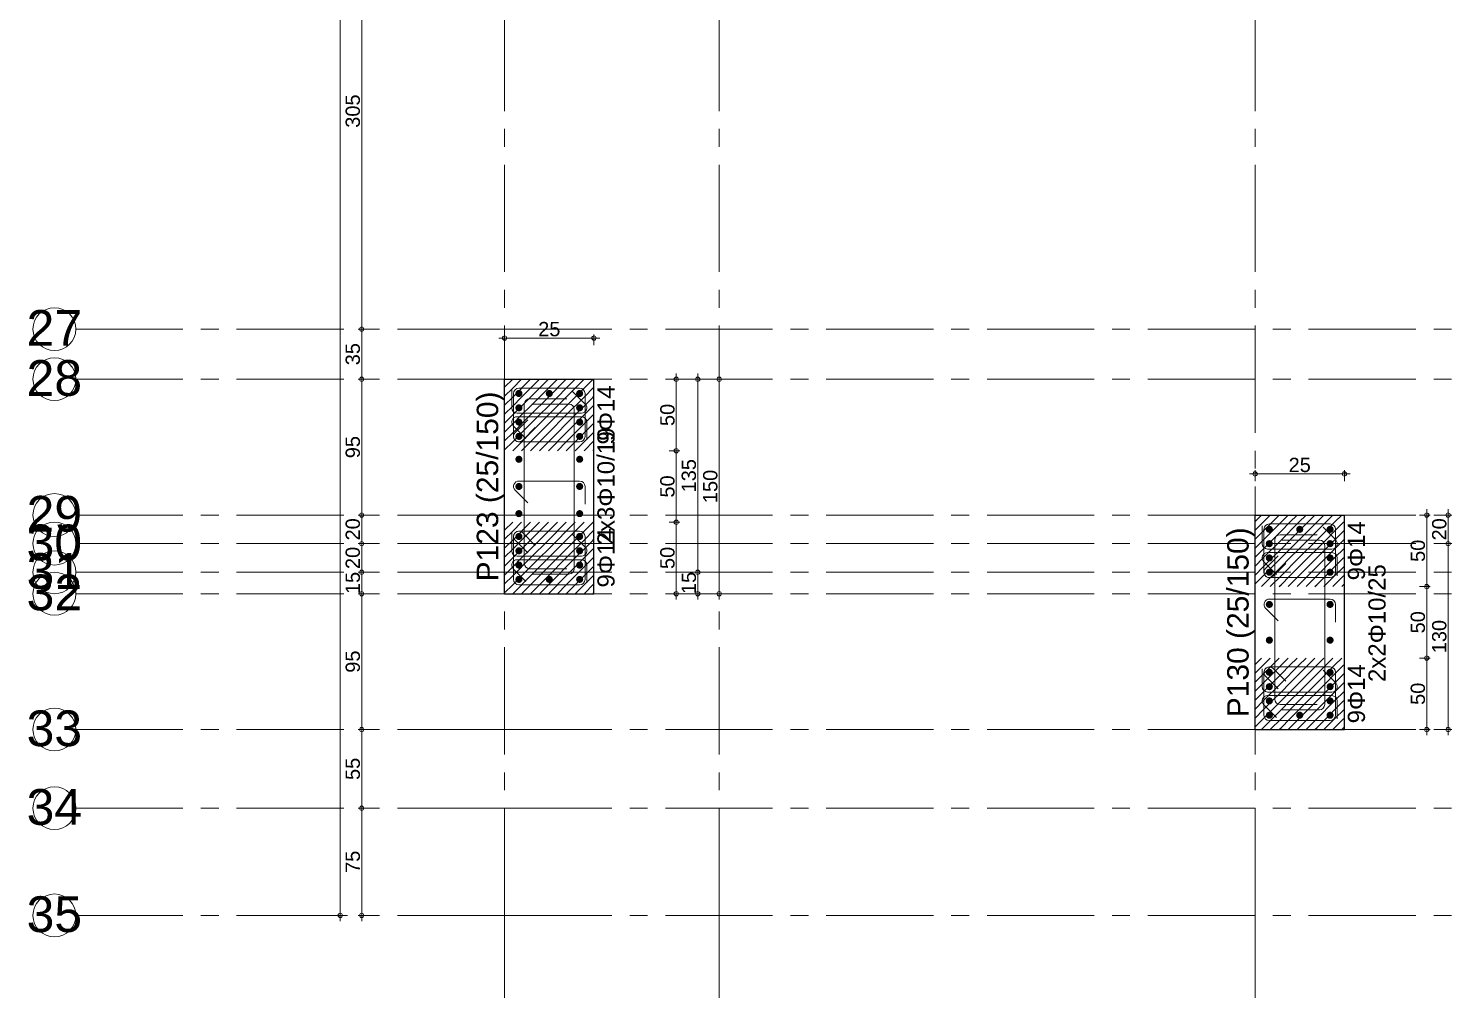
# Model space of a CAD drawing. Header units: millimetres. Extents: x 2232 to 85269, y -3593 to 5869.
# Drawn here: x 24403 to 25400, y 3110 to 3782 of the extents above; entities that cross this region are included whole.
import ezdxf

# ---------------------------------------------------------------- set-up
doc = ezdxf.new("R2010")
doc.units = ezdxf.units.MM
doc.linetypes.add('CENTER2', pattern=[112.5, 75, -12.5, 12.5, -12.5])
doc.linetypes.add('DASHDOT2', pattern=[12.7, 6.35, -3.175, 0, -3.175])
doc.layers.add('aks', color=251, linetype='DASHDOT2', lineweight=35)
for name, color, linetype in [('Donatı Yazısı', 7, 'Continuous'), ('Donatı Çizgisi', 7, 'Continuous'), ('Kolon', 7, 'Continuous'), ('Ölçülendirme', 7, 'Continuous')]:
    doc.layers.add(name, color=color, linetype=linetype)
doc.styles.add('arial_1_18', font='arial.ttf', dxfattribs={"height": 0.2})

# ---------------------------------------------------------------- blocks, each defined once
blk = doc.blocks.new('IDE999Entity6829')
at = {"layer": 'aks', "color": 250, "linetype": 'CENTER2', "lineweight": 5}
for points in [[(12669.32, 200), (12669.32, 2530)], [(12669.32, -100), (12669.32, 200)]]:
    blk.add_lwpolyline(points, dxfattribs=at)
blk = doc.blocks.new('IDE999Entity6830')
at = {"layer": 'aks', "color": 250, "linetype": 'CENTER2', "lineweight": 5}
for points in [[(12519.32, 200), (12519.32, 2530)], [(12519.32, -100), (12519.32, 200)]]:
    blk.add_lwpolyline(points, dxfattribs=at)
blk = doc.blocks.new('IDE999Entity6839')
at = {"layer": 'aks', "color": 250, "linetype": 'CENTER2', "lineweight": 5}
for points in [[(13044.32, 200), (13044.32, 2530)], [(13044.32, -100), (13044.32, 200)]]:
    blk.add_lwpolyline(points, dxfattribs=at)

msp = doc.modelspace()

# ---------------------------------------------------------------- hatches: boundary and pattern name
at = {"layer": 'Donatı Çizgisi', "linetype": 'Continuous', "lineweight": 5}
h = msp.add_hatch(color=5, dxfattribs=at)
edge = h.paths.add_edge_path(flags=0)
edge.add_arc((24746.37, 3526.87), 2.5, 0, 360)
h = msp.add_hatch(color=5, dxfattribs=at)
edge = h.paths.add_edge_path(flags=0)
edge.add_arc((24767.62, 3526.87), 2.5, 0, 360)
h = msp.add_hatch(color=5, dxfattribs=at)
edge = h.paths.add_edge_path(flags=0)
edge.add_arc((24788.87, 3526.87), 2.5, 0, 360)
h = msp.add_hatch(color=5, dxfattribs=at)
edge = h.paths.add_edge_path(flags=0)
edge.add_arc((24746.37, 3516.87), 2.5, 0, 360)
h = msp.add_hatch(color=5, dxfattribs=at)
edge = h.paths.add_edge_path(flags=0)
edge.add_arc((24788.87, 3516.87), 2.5, 0, 360)
h = msp.add_hatch(color=5, dxfattribs=at)
edge = h.paths.add_edge_path(flags=0)
edge.add_arc((24746.37, 3506.87), 2.5, 0, 360)
h = msp.add_hatch(color=5, dxfattribs=at)
edge = h.paths.add_edge_path(flags=0)
edge.add_arc((24788.87, 3506.87), 2.5, 0, 360)
h = msp.add_hatch(color=5, dxfattribs=at)
edge = h.paths.add_edge_path(flags=0)
edge.add_arc((24746.37, 3496.87), 2.5, 0, 360)
h = msp.add_hatch(color=5, dxfattribs=at)
edge = h.paths.add_edge_path(flags=0)
edge.add_arc((24788.87, 3496.87), 2.5, 0, 360)
h = msp.add_hatch(color=5, dxfattribs=at)
edge = h.paths.add_edge_path(flags=0)
edge.add_arc((24746.37, 3480.87), 2.5, 0, 360)
h = msp.add_hatch(color=5, dxfattribs=at)
edge = h.paths.add_edge_path(flags=0)
edge.add_arc((24788.87, 3480.87), 2.5, 0, 360)
h = msp.add_hatch(color=5, dxfattribs=at)
edge = h.paths.add_edge_path(flags=0)
edge.add_arc((24746.37, 3461.87), 2.5, 0, 360)
h = msp.add_hatch(color=5, dxfattribs=at)
edge = h.paths.add_edge_path(flags=0)
edge.add_arc((24788.87, 3461.87), 2.5, 0, 360)
h = msp.add_hatch(color=5, dxfattribs=at)
edge = h.paths.add_edge_path(flags=0)
edge.add_arc((24746.37, 3442.87), 2.5, 0, 360)
h = msp.add_hatch(color=5, dxfattribs=at)
edge = h.paths.add_edge_path(flags=0)
edge.add_arc((24788.87, 3442.87), 2.5, 0, 360)
h = msp.add_hatch(color=5, dxfattribs=at)
edge = h.paths.add_edge_path(flags=0)
edge.add_arc((24746.37, 3426.87), 2.5, 0, 360)
h = msp.add_hatch(color=5, dxfattribs=at)
edge = h.paths.add_edge_path(flags=0)
edge.add_arc((24788.87, 3426.87), 2.5, 0, 360)
h = msp.add_hatch(color=5, dxfattribs=at)
edge = h.paths.add_edge_path(flags=0)
edge.add_arc((25271.37, 3431.87), 2.5, 0, 360)
h = msp.add_hatch(color=5, dxfattribs=at)
edge = h.paths.add_edge_path(flags=0)
edge.add_arc((25292.62, 3431.87), 2.5, 0, 360)
h = msp.add_hatch(color=5, dxfattribs=at)
edge = h.paths.add_edge_path(flags=0)
edge.add_arc((25313.87, 3431.87), 2.5, 0, 360)
h = msp.add_hatch(color=5, dxfattribs=at)
edge = h.paths.add_edge_path(flags=0)
edge.add_arc((24746.37, 3416.87), 2.5, 0, 360)
h = msp.add_hatch(color=5, dxfattribs=at)
edge = h.paths.add_edge_path(flags=0)
edge.add_arc((24788.87, 3416.87), 2.5, 0, 360)
h = msp.add_hatch(color=5, dxfattribs=at)
edge = h.paths.add_edge_path(flags=0)
edge.add_arc((25271.37, 3421.87), 2.5, 0, 360)
h = msp.add_hatch(color=5, dxfattribs=at)
edge = h.paths.add_edge_path(flags=0)
edge.add_arc((25313.87, 3421.87), 2.5, 0, 360)
h = msp.add_hatch(color=5, dxfattribs=at)
edge = h.paths.add_edge_path(flags=0)
edge.add_arc((24746.37, 3406.87), 2.5, 0, 360)
h = msp.add_hatch(color=5, dxfattribs=at)
edge = h.paths.add_edge_path(flags=0)
edge.add_arc((24788.87, 3406.87), 2.5, 0, 360)
h = msp.add_hatch(color=5, dxfattribs=at)
edge = h.paths.add_edge_path(flags=0)
edge.add_arc((25271.37, 3411.87), 2.5, 0, 360)
h = msp.add_hatch(color=5, dxfattribs=at)
edge = h.paths.add_edge_path(flags=0)
edge.add_arc((25313.87, 3411.87), 2.5, 0, 360)
h = msp.add_hatch(color=5, dxfattribs=at)
edge = h.paths.add_edge_path(flags=0)
edge.add_arc((24746.37, 3396.87), 2.5, 0, 360)
h = msp.add_hatch(color=5, dxfattribs=at)
edge = h.paths.add_edge_path(flags=0)
edge.add_arc((24767.62, 3396.87), 2.5, 0, 360)
h = msp.add_hatch(color=5, dxfattribs=at)
edge = h.paths.add_edge_path(flags=0)
edge.add_arc((24788.87, 3396.87), 2.5, 0, 360)
h = msp.add_hatch(color=5, dxfattribs=at)
edge = h.paths.add_edge_path(flags=0)
edge.add_arc((25271.37, 3401.87), 2.5, 0, 360)
h = msp.add_hatch(color=5, dxfattribs=at)
edge = h.paths.add_edge_path(flags=0)
edge.add_arc((25313.87, 3401.87), 2.5, 0, 360)
h = msp.add_hatch(color=5, dxfattribs=at)
edge = h.paths.add_edge_path(flags=0)
edge.add_arc((25271.37, 3379.37), 2.5, 0, 360)
h = msp.add_hatch(color=5, dxfattribs=at)
edge = h.paths.add_edge_path(flags=0)
edge.add_arc((25313.87, 3379.37), 2.5, 0, 360)
h = msp.add_hatch(color=5, dxfattribs=at)
edge = h.paths.add_edge_path(flags=0)
edge.add_arc((25271.37, 3354.37), 2.5, 0, 360)
h = msp.add_hatch(color=5, dxfattribs=at)
edge = h.paths.add_edge_path(flags=0)
edge.add_arc((25313.87, 3354.37), 2.5, 0, 360)
h = msp.add_hatch(color=5, dxfattribs=at)
edge = h.paths.add_edge_path(flags=0)
edge.add_arc((25271.37, 3331.87), 2.5, 0, 360)
h = msp.add_hatch(color=5, dxfattribs=at)
edge = h.paths.add_edge_path(flags=0)
edge.add_arc((25313.87, 3331.87), 2.5, 0, 360)
h = msp.add_hatch(color=5, dxfattribs=at)
edge = h.paths.add_edge_path(flags=0)
edge.add_arc((25271.37, 3321.87), 2.5, 0, 360)
h = msp.add_hatch(color=5, dxfattribs=at)
edge = h.paths.add_edge_path(flags=0)
edge.add_arc((25313.87, 3321.87), 2.5, 0, 360)
h = msp.add_hatch(color=5, dxfattribs=at)
edge = h.paths.add_edge_path(flags=0)
edge.add_arc((25271.37, 3311.87), 2.5, 0, 360)
h = msp.add_hatch(color=5, dxfattribs=at)
edge = h.paths.add_edge_path(flags=0)
edge.add_arc((25313.87, 3311.87), 2.5, 0, 360)
h = msp.add_hatch(color=5, dxfattribs=at)
edge = h.paths.add_edge_path(flags=0)
edge.add_arc((25271.37, 3301.87), 2.5, 0, 360)
h = msp.add_hatch(color=5, dxfattribs=at)
edge = h.paths.add_edge_path(flags=0)
edge.add_arc((25292.62, 3301.87), 2.5, 0, 360)
h = msp.add_hatch(color=5, dxfattribs=at)
edge = h.paths.add_edge_path(flags=0)
edge.add_arc((25313.87, 3301.87), 2.5, 0, 360)

# ---------------------------------------------------------------- linework, layer by layer
at = {"layer": 'aks', "color": 250, "linetype": 'CENTER2', "lineweight": 5}
for points in [[(24436.37, 3571.87), (24736.37, 3571.87)], [(24736.37, 3571.87), (27996.37, 3571.87)], [(24436.37, 3536.87), (24736.37, 3536.87)], [(24736.37, 3536.87), (27996.37, 3536.87)], [(24436.37, 3441.87), (24736.37, 3441.87)], [(24736.37, 3441.87), (27996.37, 3441.87)], [(24436.37, 3421.87), (24736.37, 3421.87)], [(24736.37, 3421.87), (27996.37, 3421.87)], [(24436.37, 3401.87), (24736.37, 3401.87)], [(24736.37, 3401.87), (27996.37, 3401.87)], [(24436.37, 3386.87), (24736.37, 3386.87)], [(24736.37, 3386.87), (27996.37, 3386.87)], [(24436.37, 3291.87), (24736.37, 3291.87)], [(24736.37, 3291.87), (27996.37, 3291.87)], [(24436.37, 3236.87), (24736.37, 3236.87)], [(24736.37, 3236.87), (27996.37, 3236.87)], [(24436.37, 3161.87), (24736.37, 3161.87)], [(24736.37, 3161.87), (27996.37, 3161.87)]]:
    msp.add_lwpolyline(points, dxfattribs=at)
at = {"layer": 'aks', "color": 30, "linetype": 'Continuous', "lineweight": 5}
for centre in [(24421.37, 3571.87), (24421.37, 3536.87), (24421.37, 3441.87), (24421.37, 3421.87), (24421.37, 3401.87), (24421.37, 3386.87), (24421.37, 3291.87), (24421.37, 3236.87), (24421.37, 3161.87)]:
    msp.add_circle(centre, 15, dxfattribs=at)
at = {"layer": 'Donatı Çizgisi', "color": 1, "linetype": 'Continuous', "lineweight": 5}
for points in [[(24741.37, 3516.87), (24741.37, 3529.37)], [(24783.93, 3528.36), (24792.77, 3519.52)], [(24750.12, 3408.12), (24750.12, 3519.37)], [(24753.87, 3523.12), (24779.87, 3523.12)], [(24781.37, 3519.37), (24755.37, 3519.37)], [(24790.12, 3513.12), (24745.12, 3513.12)], [(24745.12, 3510.62), (24790.12, 3510.62)], [(24785.12, 3404.37), (24785.12, 3515.62)], [(24793.87, 3506.87), (24793.87, 3494.37)], [(24751.3, 3495.38), (24742.46, 3504.22)], [(24752.55, 3450.38), (24743.71, 3459.22)], [(24746.37, 3465.62), (24788.87, 3465.62)], [(24792.62, 3461.87), (24792.62, 3449.37)], [(24741.37, 3416.87), (24741.37, 3429.37)], [(24783.93, 3428.36), (24792.77, 3419.52)], [(25266.37, 3421.87), (25266.37, 3434.37)], [(25278.87, 3428.12), (25304.87, 3428.12)], [(25308.93, 3433.36), (25317.77, 3424.52)], [(25315.12, 3418.12), (25270.12, 3418.12)], [(25275.12, 3313.12), (25275.12, 3424.37)], [(25306.37, 3424.37), (25280.37, 3424.37)], [(25310.12, 3309.37), (25310.12, 3420.62)], [(24790.12, 3413.12), (24745.12, 3413.12)], [(24745.12, 3410.62), (24790.12, 3410.62)], [(25276.3, 3400.38), (25267.46, 3409.22)], [(25270.12, 3415.62), (25315.12, 3415.62)], [(25318.87, 3411.87), (25318.87, 3399.37)], [(24751.3, 3395.38), (24742.46, 3404.22)], [(24779.87, 3404.37), (24753.87, 3404.37)], [(24755.37, 3400.62), (24781.37, 3400.62)], [(24793.87, 3406.87), (24793.87, 3394.37)], [(25271.37, 3383.12), (25313.87, 3383.12)], [(25317.62, 3379.37), (25317.62, 3366.87)], [(25277.55, 3367.88), (25268.71, 3376.72)], [(25266.37, 3321.87), (25266.37, 3334.37)], [(25308.93, 3333.36), (25317.77, 3324.52)], [(25315.12, 3318.12), (25270.12, 3318.12)], [(25276.3, 3300.38), (25267.46, 3309.22)], [(25270.12, 3315.62), (25315.12, 3315.62)], [(25304.87, 3309.37), (25278.87, 3309.37)], [(25318.87, 3311.87), (25318.87, 3299.37)], [(25280.37, 3305.62), (25306.37, 3305.62)]]:
    msp.add_lwpolyline(points, dxfattribs=at)
at = {"layer": 'Donatı Çizgisi', "color": 5, "linetype": 'Continuous', "lineweight": 5}
for points in [[(24742.62, 3496.87), (24742.62, 3526.87)], [(24746.37, 3530.62), (24788.87, 3530.62)], [(24792.62, 3526.87), (24792.62, 3496.87)], [(24743.71, 3499.52), (24752.55, 3508.36)], [(24757.86, 3503.05), (24749.02, 3494.22)], [(24788.87, 3493.12), (24746.37, 3493.12)], [(24788.87, 3430.62), (24746.37, 3430.62)], [(24757.86, 3420.68), (24749.02, 3429.52)], [(25267.62, 3401.87), (25267.62, 3431.87)], [(25271.37, 3435.62), (25313.87, 3435.62)], [(25317.62, 3431.87), (25317.62, 3401.87)], [(24742.62, 3426.87), (24742.62, 3396.87)], [(24743.71, 3424.22), (24752.55, 3415.38)], [(24792.62, 3396.87), (24792.62, 3426.87)], [(25268.71, 3404.52), (25277.55, 3413.36)], [(25282.86, 3408.05), (25274.02, 3399.22)], [(25313.87, 3398.12), (25271.37, 3398.12)], [(24746.37, 3393.12), (24788.87, 3393.12)], [(25267.62, 3331.87), (25267.62, 3301.87)], [(25268.71, 3329.22), (25277.55, 3320.38)], [(25313.87, 3335.62), (25271.37, 3335.62)], [(25282.86, 3325.68), (25274.02, 3334.52)], [(25317.62, 3301.87), (25317.62, 3331.87)], [(25271.37, 3298.12), (25313.87, 3298.12)]]:
    msp.add_lwpolyline(points, dxfattribs=at)
for centre, start, end in [((24746.37, 3526.87), 90, 180), ((24788.87, 3526.87), 0, 90), ((24746.37, 3496.87), 135, 270), ((24746.37, 3496.87), 180, 315), ((24788.87, 3496.87), 270, 0), ((24746.37, 3426.87), 45, 180), ((24746.37, 3426.87), 90, 225), ((24788.87, 3426.87), 0, 90), ((25271.37, 3431.87), 90, 180), ((25313.87, 3431.87), 0, 90), ((25271.37, 3401.87), 135, 270), ((25271.37, 3401.87), 180, 315), ((25313.87, 3401.87), 270, 0), ((24746.37, 3396.87), 180, 270), ((24788.87, 3396.87), 270, 0), ((25271.37, 3331.87), 45, 180), ((25271.37, 3331.87), 90, 225), ((25313.87, 3331.87), 0, 90), ((25271.37, 3301.87), 180, 270), ((25313.87, 3301.87), 270, 0)]:
    msp.add_arc(centre, 3.75, start, end, dxfattribs=at)
at = {"layer": 'Donatı Çizgisi', "color": 1, "linetype": 'Continuous', "lineweight": 5}
for centre, start, end in [((24745.12, 3516.87), 180, 270), ((24753.87, 3519.37), 90, 180), ((24781.37, 3515.62), 0, 90), ((24790.12, 3516.87), 270, 45), ((24745.12, 3506.87), 90, 225), ((24790.12, 3506.87), 0, 90), ((24746.37, 3461.87), 90, 225), ((24788.87, 3461.87), 0, 90), ((25278.87, 3424.37), 90, 180), ((24790.12, 3416.87), 270, 45), ((25270.12, 3421.87), 180, 270), ((25306.37, 3420.62), 0, 90), ((25315.12, 3421.87), 270, 45), ((24745.12, 3416.87), 180, 270), ((24745.12, 3406.87), 90, 225), ((24753.87, 3408.12), 180, 270), ((24790.12, 3406.87), 0, 90), ((25270.12, 3411.87), 90, 225), ((25315.12, 3411.87), 0, 90), ((24781.37, 3404.37), 270, 0), ((25271.37, 3379.37), 90, 225), ((25313.87, 3379.37), 0, 90), ((25270.12, 3321.87), 180, 270), ((25315.12, 3321.87), 270, 45), ((25270.12, 3311.87), 90, 225), ((25278.87, 3313.12), 180, 270), ((25306.37, 3309.37), 270, 0), ((25315.12, 3311.87), 0, 90)]:
    msp.add_arc(centre, 3.75, start, end, dxfattribs=at)
at = {"layer": 'Kolon', "color": 251, "linetype": 'Continuous', "lineweight": -3}
for points in [[(24736.37, 3531.19), (24742.04, 3536.87)], [(24742.04, 3524.37), (24754.54, 3536.87)], [(24742.04, 3530.62), (24748.29, 3536.87)], [(24754.54, 3524.37), (24767.04, 3536.87)], [(24754.54, 3530.62), (24760.79, 3536.87)], [(24767.04, 3524.37), (24779.54, 3536.87)], [(24767.04, 3530.62), (24773.29, 3536.87)], [(24779.54, 3524.37), (24792.04, 3536.87)], [(24779.54, 3530.62), (24785.79, 3536.87)], [(24792.04, 3530.62), (24798.29, 3536.87)], [(24736.37, 3524.94), (24742.04, 3530.62)], [(24748.29, 3524.37), (24754.54, 3530.62)], [(24760.79, 3524.37), (24767.04, 3530.62)], [(24773.29, 3524.37), (24779.54, 3530.62)], [(24785.79, 3524.37), (24792.04, 3530.62)], [(24792.04, 3524.37), (24798.87, 3531.19)], [(24736.37, 3518.69), (24742.04, 3524.37)], [(24736.37, 3512.44), (24742.04, 3518.12)], [(24742.04, 3511.87), (24754.54, 3524.37)], [(24742.04, 3518.12), (24748.29, 3524.37)], [(24748.29, 3511.87), (24754.54, 3518.12)], [(24754.54, 3511.87), (24767.04, 3524.37)], [(24754.54, 3518.12), (24760.79, 3524.37)], [(24760.79, 3511.87), (24767.04, 3518.12)], [(24767.04, 3511.87), (24779.54, 3524.37)], [(24767.04, 3518.12), (24773.29, 3524.37)], [(24773.29, 3511.87), (24779.54, 3518.12)], [(24779.54, 3511.87), (24792.04, 3524.37)], [(24779.54, 3518.12), (24785.79, 3524.37)], [(24785.79, 3511.87), (24792.04, 3518.12)], [(24792.04, 3518.12), (24798.29, 3524.37)], [(24792.04, 3511.87), (24798.87, 3518.69)], [(24798.29, 3524.37), (24798.87, 3524.94)], [(24736.37, 3506.19), (24742.04, 3511.87)], [(24742.04, 3499.37), (24754.54, 3511.87)], [(24742.04, 3505.62), (24748.29, 3511.87)], [(24754.54, 3499.37), (24767.04, 3511.87)], [(24754.54, 3505.62), (24760.79, 3511.87)], [(24767.04, 3499.37), (24779.54, 3511.87)], [(24767.04, 3505.62), (24773.29, 3511.87)], [(24779.54, 3499.37), (24792.04, 3511.87)], [(24779.54, 3505.62), (24785.79, 3511.87)], [(24792.04, 3505.62), (24798.29, 3511.87)], [(24798.29, 3511.87), (24798.87, 3512.44)], [(24736.37, 3499.94), (24742.04, 3505.62)], [(24736.37, 3493.69), (24742.04, 3499.37)], [(24742.04, 3486.87), (24754.54, 3499.37)], [(24742.04, 3493.12), (24748.29, 3499.37)], [(24748.29, 3499.37), (24754.54, 3505.62)], [(24754.54, 3486.87), (24767.04, 3499.37)], [(24754.54, 3493.12), (24760.79, 3499.37)], [(24760.79, 3499.37), (24767.04, 3505.62)], [(24767.04, 3486.87), (24779.54, 3499.37)], [(24767.04, 3493.12), (24773.29, 3499.37)], [(24773.29, 3499.37), (24779.54, 3505.62)], [(24779.54, 3486.87), (24792.04, 3499.37)], [(24779.54, 3493.12), (24785.79, 3499.37)], [(24785.79, 3499.37), (24792.04, 3505.62)], [(24792.04, 3499.37), (24798.87, 3506.19)], [(24792.04, 3493.12), (24798.29, 3499.37)], [(24798.29, 3499.37), (24798.87, 3499.94)], [(24736.37, 3487.44), (24742.04, 3493.12)], [(24742.04, 3486.87), (24742.04, 3486.87)], [(24748.29, 3486.87), (24754.54, 3493.12)], [(24748.29, 3486.87), (24748.29, 3486.87)], [(24754.54, 3486.87), (24754.54, 3486.87)], [(24760.79, 3486.87), (24767.04, 3493.12)], [(24760.79, 3486.87), (24760.79, 3486.87)], [(24767.04, 3486.87), (24767.04, 3486.87)], [(24773.29, 3486.87), (24779.54, 3493.12)], [(24773.29, 3486.87), (24773.29, 3486.87)], [(24779.54, 3486.87), (24779.54, 3486.87)], [(24785.79, 3486.87), (24792.04, 3493.12)], [(24785.79, 3486.87), (24785.79, 3486.87)], [(24792.04, 3486.87), (24798.87, 3493.69)], [(24792.04, 3486.87), (24792.04, 3486.87)], [(24798.29, 3486.87), (24798.87, 3487.44)], [(24798.29, 3486.87), (24798.29, 3486.87)], [(25261.37, 3437.44), (25265.79, 3441.87)], [(25267.04, 3436.87), (25272.04, 3441.87)], [(25273.29, 3436.87), (25278.29, 3441.87)], [(25279.54, 3436.87), (25284.54, 3441.87)], [(25285.79, 3436.87), (25290.79, 3441.87)], [(25292.04, 3436.87), (25297.04, 3441.87)], [(25298.29, 3436.87), (25303.29, 3441.87)], [(25304.54, 3436.87), (25309.54, 3441.87)], [(25310.79, 3436.87), (25315.79, 3441.87)], [(25317.04, 3436.87), (25322.04, 3441.87)], [(25323.29, 3436.87), (25323.87, 3437.44)], [(24736.37, 3431.19), (24742.04, 3436.87)], [(24736.37, 3424.94), (24742.04, 3430.62)], [(24742.04, 3424.37), (24754.54, 3436.87)], [(24742.04, 3430.62), (24748.29, 3436.87)], [(24748.29, 3424.37), (24754.54, 3430.62)], [(24754.54, 3424.37), (24767.04, 3436.87)], [(24754.54, 3430.62), (24760.79, 3436.87)], [(24760.79, 3424.37), (24767.04, 3430.62)], [(24767.04, 3424.37), (24779.54, 3436.87)], [(24767.04, 3430.62), (24773.29, 3436.87)], [(24773.29, 3424.37), (24779.54, 3430.62)], [(24779.54, 3424.37), (24792.04, 3436.87)], [(24779.54, 3430.62), (24785.79, 3436.87)], [(24785.79, 3424.37), (24792.04, 3430.62)], [(24792.04, 3430.62), (24798.29, 3436.87)], [(24792.04, 3424.37), (24798.87, 3431.19)], [(25261.37, 3431.19), (25267.04, 3436.87)], [(25261.37, 3424.94), (25267.04, 3430.62)], [(25267.04, 3424.37), (25279.54, 3436.87)], [(25267.04, 3430.62), (25273.29, 3436.87)], [(25273.29, 3424.37), (25279.54, 3430.62)], [(25279.54, 3424.37), (25292.04, 3436.87)], [(25279.54, 3430.62), (25285.79, 3436.87)], [(25285.79, 3424.37), (25292.04, 3430.62)], [(25292.04, 3424.37), (25304.54, 3436.87)], [(25292.04, 3430.62), (25298.29, 3436.87)], [(25298.29, 3424.37), (25304.54, 3430.62)], [(25304.54, 3424.37), (25317.04, 3436.87)], [(25304.54, 3430.62), (25310.79, 3436.87)], [(25310.79, 3424.37), (25317.04, 3430.62)], [(25317.04, 3430.62), (25323.29, 3436.87)], [(25317.04, 3424.37), (25323.87, 3431.19)], [(24736.37, 3418.69), (24742.04, 3424.37)], [(24736.37, 3412.44), (24742.04, 3418.12)], [(24742.04, 3411.87), (24754.54, 3424.37)], [(24742.04, 3418.12), (24748.29, 3424.37)], [(24748.29, 3411.87), (24754.54, 3418.12)], [(24754.54, 3411.87), (24767.04, 3424.37)], [(24754.54, 3418.12), (24760.79, 3424.37)], [(24760.79, 3411.87), (24767.04, 3418.12)], [(24767.04, 3411.87), (24779.54, 3424.37)], [(24767.04, 3418.12), (24773.29, 3424.37)], [(24773.29, 3411.87), (24779.54, 3418.12)], [(24779.54, 3411.87), (24792.04, 3424.37)], [(24779.54, 3418.12), (24785.79, 3424.37)], [(24785.79, 3411.87), (24792.04, 3418.12)], [(24792.04, 3418.12), (24798.29, 3424.37)], [(24792.04, 3411.87), (24798.87, 3418.69)], [(24798.29, 3424.37), (24798.87, 3424.94)], [(25261.37, 3418.69), (25267.04, 3424.37)], [(25261.37, 3412.44), (25267.04, 3418.12)], [(25267.04, 3411.87), (25279.54, 3424.37)], [(25267.04, 3418.12), (25273.29, 3424.37)], [(25273.29, 3411.87), (25279.54, 3418.12)], [(25279.54, 3411.87), (25292.04, 3424.37)], [(25279.54, 3418.12), (25285.79, 3424.37)], [(25285.79, 3411.87), (25292.04, 3418.12)], [(25292.04, 3411.87), (25304.54, 3424.37)], [(25292.04, 3418.12), (25298.29, 3424.37)], [(25298.29, 3411.87), (25304.54, 3418.12)], [(25304.54, 3411.87), (25317.04, 3424.37)], [(25304.54, 3418.12), (25310.79, 3424.37)], [(25310.79, 3411.87), (25317.04, 3418.12)], [(25317.04, 3418.12), (25323.29, 3424.37)], [(25317.04, 3411.87), (25323.87, 3418.69)], [(25323.29, 3424.37), (25323.87, 3424.94)], [(24736.37, 3406.19), (24742.04, 3411.87)], [(24742.04, 3399.37), (24754.54, 3411.87)], [(24742.04, 3405.62), (24748.29, 3411.87)], [(24754.54, 3399.37), (24767.04, 3411.87)], [(24754.54, 3405.62), (24760.79, 3411.87)], [(24767.04, 3399.37), (24779.54, 3411.87)], [(24767.04, 3405.62), (24773.29, 3411.87)], [(24779.54, 3399.37), (24792.04, 3411.87)], [(24779.54, 3405.62), (24785.79, 3411.87)], [(24792.04, 3405.62), (24798.29, 3411.87)], [(24798.29, 3411.87), (24798.87, 3412.44)], [(25261.37, 3406.19), (25267.04, 3411.87)], [(25267.04, 3399.37), (25279.54, 3411.87)], [(25267.04, 3405.62), (25273.29, 3411.87)], [(25279.54, 3399.37), (25292.04, 3411.87)], [(25279.54, 3405.62), (25285.79, 3411.87)], [(25292.04, 3399.37), (25304.54, 3411.87)], [(25292.04, 3405.62), (25298.29, 3411.87)], [(25304.54, 3399.37), (25317.04, 3411.87)], [(25304.54, 3405.62), (25310.79, 3411.87)], [(25317.04, 3405.62), (25323.29, 3411.87)], [(25323.29, 3411.87), (25323.87, 3412.44)], [(24736.37, 3399.94), (24742.04, 3405.62)], [(24736.37, 3393.69), (24742.04, 3399.37)], [(24742.04, 3386.87), (24754.54, 3399.37)], [(24742.04, 3393.12), (24748.29, 3399.37)], [(24748.29, 3399.37), (24754.54, 3405.62)], [(24754.54, 3386.87), (24767.04, 3399.37)], [(24754.54, 3393.12), (24760.79, 3399.37)], [(24760.79, 3399.37), (24767.04, 3405.62)], [(24767.04, 3386.87), (24779.54, 3399.37)], [(24767.04, 3393.12), (24773.29, 3399.37)], [(24773.29, 3399.37), (24779.54, 3405.62)], [(24779.54, 3386.87), (24792.04, 3399.37)], [(24779.54, 3393.12), (24785.79, 3399.37)], [(24785.79, 3399.37), (24792.04, 3405.62)], [(24792.04, 3399.37), (24798.87, 3406.19)], [(24792.04, 3393.12), (24798.29, 3399.37)], [(24798.29, 3399.37), (24798.87, 3399.94)], [(25261.37, 3399.94), (25267.04, 3405.62)], [(25261.37, 3393.69), (25267.04, 3399.37)], [(25267.04, 3393.12), (25273.29, 3399.37)], [(25272.04, 3391.87), (25279.54, 3399.37)], [(25273.29, 3399.37), (25279.54, 3405.62)], [(25279.54, 3393.12), (25285.79, 3399.37)], [(25284.54, 3391.87), (25292.04, 3399.37)], [(25285.79, 3399.37), (25292.04, 3405.62)], [(25292.04, 3393.12), (25298.29, 3399.37)], [(25297.04, 3391.87), (25304.54, 3399.37)], [(25298.29, 3399.37), (25304.54, 3405.62)], [(25304.54, 3393.12), (25310.79, 3399.37)], [(25309.54, 3391.87), (25317.04, 3399.37)], [(25310.79, 3399.37), (25317.04, 3405.62)], [(25317.04, 3399.37), (25323.87, 3406.19)], [(25317.04, 3393.12), (25323.29, 3399.37)], [(25323.29, 3399.37), (25323.87, 3399.94)], [(24736.37, 3387.44), (24742.04, 3393.12)], [(24748.29, 3386.87), (24754.54, 3393.12)], [(24760.79, 3386.87), (24767.04, 3393.12)], [(24773.29, 3386.87), (24779.54, 3393.12)], [(24785.79, 3386.87), (24792.04, 3393.12)], [(24792.04, 3386.87), (24798.87, 3393.69)], [(24798.29, 3386.87), (24798.87, 3387.44)], [(25265.79, 3391.87), (25267.04, 3393.12)], [(25278.29, 3391.87), (25279.54, 3393.12)], [(25290.79, 3391.87), (25292.04, 3393.12)], [(25303.29, 3391.87), (25304.54, 3393.12)], [(25315.79, 3391.87), (25317.04, 3393.12)], [(25322.04, 3391.87), (25323.87, 3393.69)], [(24742.04, 3386.87), (24742.04, 3386.87)], [(24748.29, 3386.87), (24748.29, 3386.87)], [(24754.54, 3386.87), (24754.54, 3386.87)], [(24760.79, 3386.87), (24760.79, 3386.87)], [(24767.04, 3386.87), (24767.04, 3386.87)], [(24773.29, 3386.87), (24773.29, 3386.87)], [(24779.54, 3386.87), (24779.54, 3386.87)], [(24785.79, 3386.87), (24785.79, 3386.87)], [(24792.04, 3386.87), (24792.04, 3386.87)], [(24798.29, 3386.87), (24798.29, 3386.87)], [(25261.37, 3337.44), (25265.79, 3341.87)], [(25267.04, 3336.87), (25272.04, 3341.87)], [(25273.29, 3336.87), (25278.29, 3341.87)], [(25279.54, 3336.87), (25284.54, 3341.87)], [(25285.79, 3336.87), (25290.79, 3341.87)], [(25292.04, 3336.87), (25297.04, 3341.87)], [(25298.29, 3336.87), (25303.29, 3341.87)], [(25304.54, 3336.87), (25309.54, 3341.87)], [(25310.79, 3336.87), (25315.79, 3341.87)], [(25317.04, 3336.87), (25322.04, 3341.87)], [(25323.29, 3336.87), (25323.87, 3337.44)], [(25261.37, 3331.19), (25267.04, 3336.87)], [(25261.37, 3324.94), (25267.04, 3330.62)], [(25267.04, 3324.37), (25279.54, 3336.87)], [(25267.04, 3330.62), (25273.29, 3336.87)], [(25273.29, 3324.37), (25279.54, 3330.62)], [(25279.54, 3324.37), (25292.04, 3336.87)], [(25279.54, 3330.62), (25285.79, 3336.87)], [(25285.79, 3324.37), (25292.04, 3330.62)], [(25292.04, 3324.37), (25304.54, 3336.87)], [(25292.04, 3330.62), (25298.29, 3336.87)], [(25298.29, 3324.37), (25304.54, 3330.62)], [(25304.54, 3324.37), (25317.04, 3336.87)], [(25304.54, 3330.62), (25310.79, 3336.87)], [(25310.79, 3324.37), (25317.04, 3330.62)], [(25317.04, 3330.62), (25323.29, 3336.87)], [(25317.04, 3324.37), (25323.87, 3331.19)], [(25261.37, 3318.69), (25267.04, 3324.37)], [(25261.37, 3312.44), (25267.04, 3318.12)], [(25267.04, 3311.87), (25279.54, 3324.37)], [(25267.04, 3318.12), (25273.29, 3324.37)], [(25273.29, 3311.87), (25279.54, 3318.12)], [(25279.54, 3311.87), (25292.04, 3324.37)], [(25279.54, 3318.12), (25285.79, 3324.37)], [(25285.79, 3311.87), (25292.04, 3318.12)], [(25292.04, 3311.87), (25304.54, 3324.37)], [(25292.04, 3318.12), (25298.29, 3324.37)], [(25298.29, 3311.87), (25304.54, 3318.12)], [(25304.54, 3311.87), (25317.04, 3324.37)], [(25304.54, 3318.12), (25310.79, 3324.37)], [(25310.79, 3311.87), (25317.04, 3318.12)], [(25317.04, 3318.12), (25323.29, 3324.37)], [(25317.04, 3311.87), (25323.87, 3318.69)], [(25323.29, 3324.37), (25323.87, 3324.94)], [(25261.37, 3306.19), (25267.04, 3311.87)], [(25267.04, 3299.37), (25279.54, 3311.87)], [(25267.04, 3305.62), (25273.29, 3311.87)], [(25279.54, 3299.37), (25292.04, 3311.87)], [(25279.54, 3305.62), (25285.79, 3311.87)], [(25292.04, 3299.37), (25304.54, 3311.87)], [(25292.04, 3305.62), (25298.29, 3311.87)], [(25304.54, 3299.37), (25317.04, 3311.87)], [(25304.54, 3305.62), (25310.79, 3311.87)], [(25317.04, 3305.62), (25323.29, 3311.87)], [(25323.29, 3311.87), (25323.87, 3312.44)], [(25261.37, 3299.94), (25267.04, 3305.62)], [(25261.37, 3293.69), (25267.04, 3299.37)], [(25267.04, 3293.12), (25273.29, 3299.37)], [(25272.04, 3291.87), (25279.54, 3299.37)], [(25273.29, 3299.37), (25279.54, 3305.62)], [(25279.54, 3293.12), (25285.79, 3299.37)], [(25284.54, 3291.87), (25292.04, 3299.37)], [(25285.79, 3299.37), (25292.04, 3305.62)], [(25292.04, 3293.12), (25298.29, 3299.37)], [(25297.04, 3291.87), (25304.54, 3299.37)], [(25298.29, 3299.37), (25304.54, 3305.62)], [(25304.54, 3293.12), (25310.79, 3299.37)], [(25309.54, 3291.87), (25317.04, 3299.37)], [(25310.79, 3299.37), (25317.04, 3305.62)], [(25317.04, 3299.37), (25323.87, 3306.19)], [(25317.04, 3293.12), (25323.29, 3299.37)], [(25323.29, 3299.37), (25323.87, 3299.94)], [(25265.79, 3291.87), (25267.04, 3293.12)], [(25278.29, 3291.87), (25279.54, 3293.12)], [(25290.79, 3291.87), (25292.04, 3293.12)], [(25303.29, 3291.87), (25304.54, 3293.12)], [(25315.79, 3291.87), (25317.04, 3293.12)], [(25322.04, 3291.87), (25323.87, 3293.69)]]:
    msp.add_lwpolyline(points, dxfattribs=at)
at = {"layer": 'Kolon', "color": 33, "linetype": 'Continuous', "lineweight": -3}
for points in [[(24736.37, 3386.87), (24736.37, 3536.87)], [(24736.37, 3536.87), (24798.87, 3536.87)], [(24798.87, 3386.87), (24798.87, 3536.87)], [(25261.37, 3291.87), (25261.37, 3441.87)], [(25261.37, 3441.87), (25323.87, 3441.87)], [(25323.87, 3291.87), (25323.87, 3441.87)], [(24736.37, 3386.87), (24798.87, 3386.87)], [(25261.37, 3291.87), (25323.87, 3291.87)]]:
    msp.add_lwpolyline(points, dxfattribs=at)
at = {"layer": 'Ölçülendirme', "color": 5, "linetype": 'Continuous', "lineweight": 5}
for points in [[(24621.37, 3157.87), (24621.37, 5495.87)], [(24636.37, 3157.87), (24636.37, 5495.87)], [(24641.37, 3571.87), (24633.87, 3571.87)], [(24736.37, 3560.67), (24736.37, 3568.17)], [(24798.87, 3560.67), (24798.87, 3568.17)], [(24802.87, 3565.67), (24732.37, 3565.67)], [(24641.37, 3536.87), (24633.87, 3536.87)], [(24851.47, 3536.87), (24858.97, 3536.87)], [(24856.47, 3382.87), (24856.47, 3540.87)], [(24866.47, 3536.87), (24873.97, 3536.87)], [(24871.47, 3382.87), (24871.47, 3540.87)], [(24881.47, 3536.87), (24888.97, 3536.87)], [(24886.47, 3382.87), (24886.47, 3540.87)], [(24851.47, 3486.87), (24858.97, 3486.87)], [(25327.87, 3470.67), (25257.37, 3470.67)], [(25261.37, 3465.67), (25261.37, 3473.17)], [(25323.87, 3465.67), (25323.87, 3473.17)], [(24641.37, 3441.87), (24633.87, 3441.87)], [(25376.47, 3441.87), (25383.97, 3441.87)], [(25381.47, 3287.87), (25381.47, 3445.87)], [(25391.47, 3441.87), (25398.97, 3441.87)], [(25396.47, 3287.87), (25396.47, 3445.87)], [(24851.47, 3436.87), (24858.97, 3436.87)], [(24641.37, 3421.87), (24633.87, 3421.87)], [(25391.47, 3421.87), (25398.97, 3421.87)], [(24641.37, 3401.87), (24633.87, 3401.87)], [(24866.47, 3401.87), (24873.97, 3401.87)], [(25376.47, 3391.87), (25383.97, 3391.87)], [(24641.37, 3386.87), (24633.87, 3386.87)], [(24851.47, 3386.87), (24858.97, 3386.87)], [(24866.47, 3386.87), (24873.97, 3386.87)], [(24881.47, 3386.87), (24888.97, 3386.87)], [(25376.47, 3341.87), (25383.97, 3341.87)], [(24641.37, 3291.87), (24633.87, 3291.87)], [(25376.47, 3291.87), (25383.97, 3291.87)], [(25391.47, 3291.87), (25398.97, 3291.87)], [(24641.37, 3236.87), (24633.87, 3236.87)], [(24626.37, 3161.87), (24618.87, 3161.87)], [(24641.37, 3161.87), (24633.87, 3161.87)]]:
    msp.add_lwpolyline(points, dxfattribs=at)
for centre in [(24636.37, 3571.87), (24736.37, 3565.67), (24798.87, 3565.67), (24636.37, 3536.87), (24856.47, 3536.87), (24871.47, 3536.87), (24886.47, 3536.87), (24856.47, 3486.87), (25261.37, 3470.67), (25323.87, 3470.67), (24636.37, 3441.87), (24856.47, 3436.87), (25381.47, 3441.87), (25396.47, 3441.87), (24636.37, 3421.87), (25396.47, 3421.87), (24636.37, 3401.87), (24871.47, 3401.87), (24636.37, 3386.87), (24856.47, 3386.87), (24871.47, 3386.87), (24886.47, 3386.87), (25381.47, 3391.87), (25381.47, 3341.87), (24636.37, 3291.87), (25381.47, 3291.87), (25396.47, 3291.87), (24636.37, 3236.87), (24621.37, 3161.87), (24636.37, 3161.87)]:
    msp.add_circle(centre, 1.5, dxfattribs=at)

# ---------------------------------------------------------------- block references
at = {"layer": 'aks'}
for name in ['IDE999Entity6830', 'IDE999Entity6829', 'IDE999Entity6839']:
    msp.add_blockref(name, (12217.04, 2961.87), dxfattribs=at)

# ---------------------------------------------------------------- texts
at = {"layer": 'aks', "color": 1, "linetype": 'Continuous', "lineweight": 5, "style": 'arial_1_18'}
for s, p in [('27', (24401.94, 3560.24)), ('28', (24401.94, 3525.24)), ('29', (24401.94, 3430.24)), ('30', (24401.94, 3410.24)), ('31', (24401.94, 3390.24)), ('32', (24401.94, 3375.24)), ('33', (24401.94, 3280.24)), ('34', (24401.94, 3225.24)), ('35', (24401.94, 3150.24))]:
    msp.add_text(s, height=25, dxfattribs=at).set_placement(p)
at = {"layer": 'Donatı Yazısı', "color": 1, "linetype": 'Continuous', "lineweight": 5, "style": 'arial_1_18'}
for s, p in [('9Φ14', (24813.27, 3491.2)), ('2x3Φ10/19', (24813.27, 3420.69)), ('9Φ14', (25338.27, 3396.2)), ('9Φ14', (24813.27, 3391.2)), ('2x2Φ10/25', (25352.68, 3325.13)), ('9Φ14', (25338.27, 3296.2))]:
    msp.add_text(s, height=12, rotation=90, dxfattribs=at).set_placement(p)
at = {"layer": 'Kolon', "color": 1, "linetype": 'Continuous', "lineweight": 5, "style": 'arial_1_18'}
for s, p in [('P123 (25/150)', (24731.87, 3395.47)), ('P130 (25/150)', (25256.87, 3300.47))]:
    msp.add_text(s, height=15, rotation=90, dxfattribs=at).set_placement(p)
at = {"layer": 'Ölçülendirme', "color": 5, "linetype": 'Continuous', "lineweight": 5, "style": 'arial_1_18'}
for s, p in [('305', (24635.12, 3712.71)), ('35', (24635.12, 3546.6)), ('50', (24855.22, 3504.1)), ('95', (24635.12, 3481.6)), ('135', (24870.22, 3457.71)), ('50', (24855.22, 3454.1)), ('150', (24885.22, 3450.21)), ('20', (24635.12, 3424.1)), ('20', (25395.22, 3424.1)), ('20', (24635.12, 3404.1)), ('50', (24855.22, 3404.1)), ('50', (25380.22, 3409.1)), ('15', (24635.12, 3386.6)), ('15', (24870.22, 3386.6)), ('50', (25380.22, 3359.1)), ('130', (25395.22, 3345.21)), ('95', (24635.12, 3331.6)), ('50', (25380.22, 3309.1)), ('55', (24635.12, 3256.6)), ('75', (24635.12, 3191.6))]:
    msp.add_text(s, height=10, rotation=90, dxfattribs=at).set_placement(p)
for p in [(24759.85, 3566.92), (25284.85, 3471.92)]:
    msp.add_text('25', height=10, dxfattribs=at).set_placement(p)

doc.saveas('drawing.dxf')
